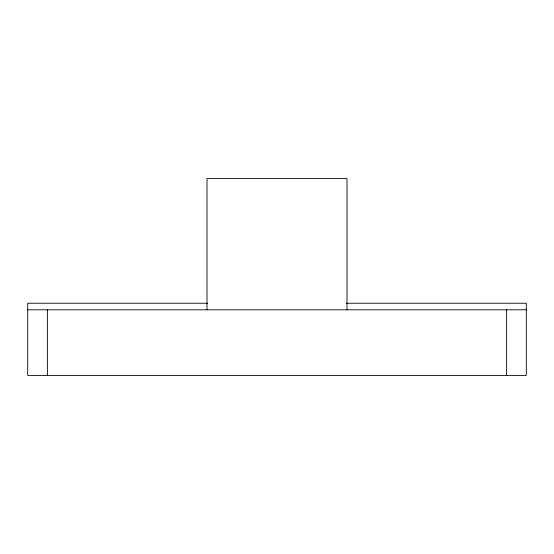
<?xml version="1.0" encoding="UTF-8"?>
<svg xmlns="http://www.w3.org/2000/svg" width="554" height="554" viewBox="0 0 554 554"><rect width="100%" height="100%" fill="white"/><g stroke="black" fill="none" stroke-linecap="round" stroke-linejoin="round"><path stroke-width="0.83" d="M207.75 303.239L27.7 303.239L27.7 375.411L526.3 375.411L526.3 303.239L346.25 303.239M27.7 309.804L526.3 309.804M506.619 309.804L506.619 375.411M346.991 309.804L346.991 178.589L207.009 178.589L207.009 309.804M47.381 309.804L47.381 375.411"/></g></svg>
